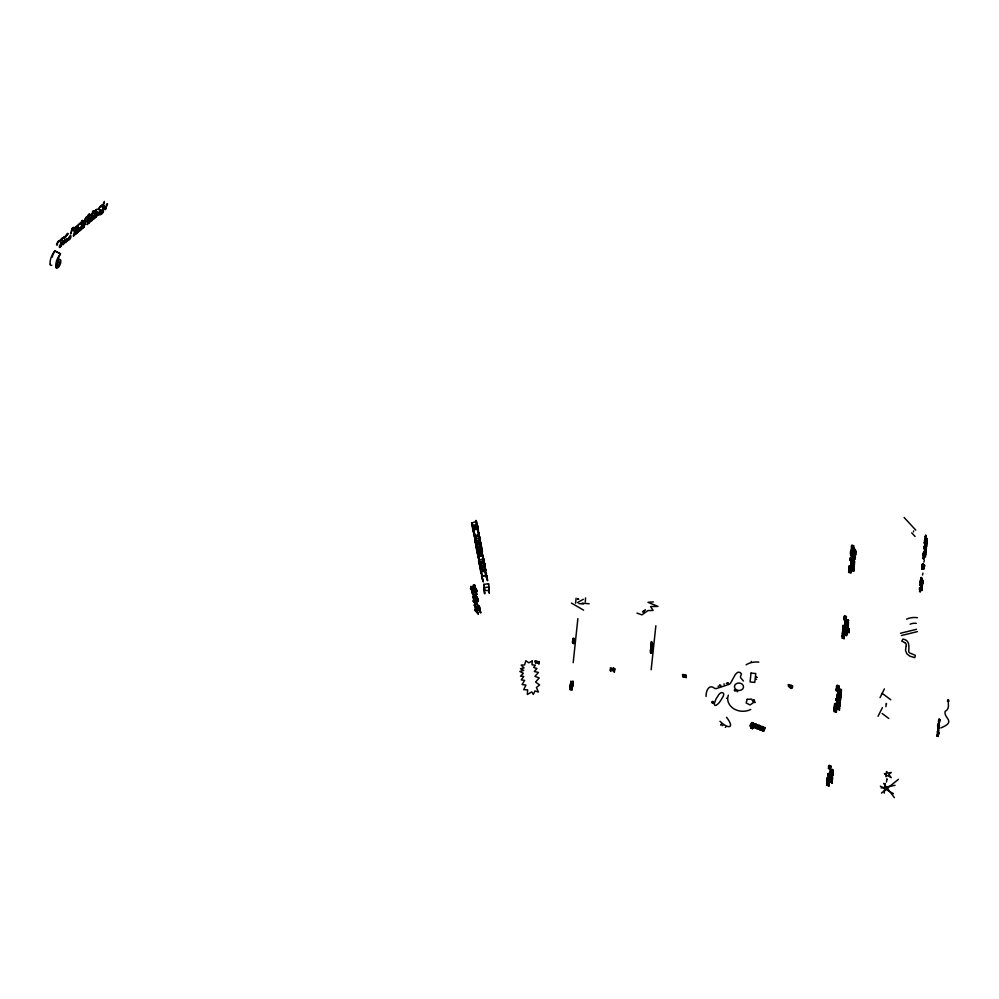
<?xml version="1.0" encoding="UTF-8"?>
<svg xmlns="http://www.w3.org/2000/svg" width="999" height="999" viewBox="0 0 999 999"><rect width="100%" height="100%" fill="white"/><g stroke="black" fill="none" stroke-linecap="round" stroke-linejoin="round"><path stroke-width="1.5" d="M837.711 691.857L838.273 692.819M837.811 690.247L839.41 691.808M851.21 563.086C854.12 567.082 855.806 563.061 852.684 562.937M851.298 561.688L851.722 562.762M926.285 549.288L925.948 548.463M927.01 541.033L926.285 539.722L924.962 539.91M60.09 240.534L59.977 241.258M924.462 550.137C927.846 555.207 924.1 554.957 925.499 557.067L924.574 556.668M475.037 540.297L475.062 540.596A4.67 0.699 73.7 0 0 475.137 541.008L475.774 542.669M833.291 771.915L832.854 775.561L830.469 774.749M833.378 770.441L832.429 769.53M927.122 541.283L926.697 544.28M926.96 541.87L926.672 544.867M842.819 628.983L842.994 629.27A1.823 1.498 3.4 0 0 843.281 629.495L843.581 629.657M842.906 627.534L843.069 627.834A1.823 1.498 3.4 0 0 843.368 628.059C846.165 629.82 843.231 626.273 848.576 628.458A1.598 1.311 3.4 0 1 849.2 628.783M843.031 626.91L843.206 627.21A1.823 1.498 3.4 0 0 843.506 627.422L842.781 627.272A1.761 1.436 3.4 0 0 843.144 628.521L844.33 629.507M843.131 625.524L843.293 625.761A1.823 1.498 3.4 0 0 843.581 625.986L844.854 626.885M851.123 565.446L851.66 566.158M851.198 564.035L852.197 565.197L851.41 565.247M925.499 555.669L925.499 553.833M826.498 785.202L828.983 785.901M828.271 768.506L832.504 769.929M833.79 711.55L836.35 712.225M833.89 709.989L836.425 710.863L834.377 709.615M841.707 637.874L844.105 638.636L842.769 637.724M843.73 618.793L846.141 619.53M843.805 617.419L846.29 618.069M851.123 548.101L853.458 548.901L853.72 545.916L852.047 544.992M851.21 546.69L853.546 547.489L851.66 546.353M924.325 552.122L925.261 553.146M924.362 551.535L925.299 552.435M925.024 536.351L926.198 537.025L926.16 537.737L925.062 537.437M471.978 523.913L472.352 525.124M476.198 522.677L476.56 523.888M75.375 227.572L75.275 228.184M840.246 703.558L839.547 702.796M837.025 700.199L839.659 700.636L840.334 702.035M848.738 620.679L848.039 619.68L848.251 621.078M854.657 562.837L853.558 561.775L854.27 562M78.247 225.125L79.421 224.313M81.031 227.385L82.655 225.574L79.508 223.714A1.961 0.737 -51 0 1 79.183 223.938A3.646 1.374 -51 0 0 78.322 224.6L77.348 226.186L78.009 226.598A8.004 3.009 -51 0 1 78.309 226.648L77.485 227.959M475.362 607.867L475.387 608.104A2.597 0.849 63.3 0 0 475.636 608.903L475.699 609.078A3.322 1.086 63.3 0 0 476.036 609.827M106.244 208.429L105.22 209.653M854.607 563.061L854.133 563.386M854.769 561.663L853.895 560.751L853.92 562.212M104.957 209.503L106.006 208.167M726.523 698.214L727.072 698.214M756.031 679.308L756.58 679.308M854.108 561.226L851.473 560.352L851.51 562.649M922.214 586.975L920.666 585.864L922.015 586.313M922.065 585.589L920.716 585.139L920.678 585.988M922.726 581.256L920.579 580.044L921.003 580.918M922.764 580.531L922.477 584.827L920.366 584.552M938.336 727.185L938.848 727.11M938.885 726.635L938.011 726.348L938.161 727.097M93.319 217.17L92.582 219.555M711.937 702.659L712.037 701.935L712.961 702.359M844.842 625.436L846.34 625.561A7.305 5.994 3.4 0 0 846.777 625.299A4.096 3.359 3.4 0 1 847.277 625.024L848.401 624.512A1.911 1.561 3.4 0 0 848.176 623.463L847.701 621.465L848.251 622.027A1.911 1.561 3.4 0 1 848.476 623.076L847.427 623.763A2.66 2.185 3.4 0 1 845.316 622.34A2.31 1.898 3.4 0 1 845.092 621.453L846.178 621.153M844.942 624.088L845.978 624.013L844.954 626.385L846.677 625.786M470.729 586.351L472.015 588.723M473.251 585.102L475.499 588.586M712.524 702.01L712.749 701.36M924.5 549.313L925.673 550.799L924.624 550.162M477.435 553.384L478.046 555.019M482.442 552.11L480.794 547.027M483.641 558.916L483.703 559.577L483.091 558.466A4.82 0.724 73.7 0 1 482.954 558.129L482.092 554.994M486.063 576.198L486.7 578.409A4.82 0.724 73.7 0 0 486.825 578.758L487.4 579.882M832.916 775.361L832.517 774.612A3.409 2.797 3.4 0 0 832.017 774.262L831.93 774.362A2.66 2.185 3.4 0 1 832.417 774.737M841.158 693.781L841.183 692.806A4.883 4.008 3.4 0 0 840.634 692.357L838.298 691.508M477.609 526.298L477.709 526.473A6.581 0.999 73.7 0 0 477.772 526.848L477.784 526.923M841.483 691.907L840.983 692.27M841.583 690.384L841.395 689.847A2.935 2.41 3.4 0 0 840.721 689.298L840.546 690.933A2.935 2.41 3.4 0 1 841.183 691.233L841.183 691.233A4.883 4.008 3.4 0 0 840.171 690.509L838.436 689.984M570.791 682.392C570.367 685.651 571.128 678.821 570.791 681.842M570.304 687.012L570.491 685.364M572.34 687.2L572.452 685.302L570.429 685.114L570.054 689.56L572.102 689.635L570.054 689.56M535.489 663.161L535.339 660.714L538.673 661.837M538.948 664.198L539.185 661.463L539.098 662.699M572.702 641.146L572.552 642.807M572.664 641.808L572.939 638.299L572.552 642.532M573.151 639.76L573.613 640.297L573.826 639.148M570.504 685.189L570.691 683.478M573.763 640.671C573.101 635.189 573.926 651.123 574.113 639.285M573.551 639.61L573.501 641.233L572.664 641.47M573.801 638.935L573.851 638.149M572.452 685.302L572.09 689.747M572.614 683.791L572.352 687.037L572.477 685.651M585.289 601.985L585.539 597.889M610.901 671.028L610.963 669.755L612.799 670.554A17.595 14.436 3.4 0 1 613.236 670.966L614.41 672.04L613.324 669.63A17.595 14.436 3.4 0 0 612.874 669.23C609.065 666.271 610.064 674.2 610.901 668.955M610.963 670.941L610.389 667.807L612.662 668.531L613.723 671.128L612.574 669.854M613.486 668.144L613.386 669.605L614.635 670.029L614.71 668.706L613.473 668.281M650.536 649.874L650.374 652.647M651.086 645.092L650.936 652.884L650.599 649.949M651.885 646.653C650.861 636.188 651.623 644.255 650.786 647.827M651.198 646.877L651.336 653.009M652.022 646.628L652.197 643.868M650.724 650.212C654.033 641.783 650.499 653.508 651.56 652.934M650.923 647.777L651.76 647.19L652.135 642.057M651.098 647.602L652.172 647.302L652.21 643.094M683.066 675.624L682.916 676.872L682.991 675.711M683.241 675.898L683.89 676.46A2.622 2.148 3.4 0 1 684.015 677.06L684.09 675.898A2.622 2.148 3.4 0 0 683.978 675.324L683.279 674.725M792.532 686.001L791.558 686.251L790.883 688.336L788.311 686.088L788.411 684.602L792.532 686.001L792.407 687.724L791.483 687.412M790.908 688.086L790.996 687.237L789.26 686.663L790.908 688.086L791.171 685.139M826.922 782.304L827.01 780.831L828.383 781.168L828.271 782.766L826.922 782.304L827.372 777.422L828.733 777.859L828.646 779.345L827.284 778.895L827.372 777.422M828.521 777.959L827.634 778.458L827.384 781.131L831.168 782.429M830.319 776.123C827.734 774.063 832.367 779.345 829.108 776.573C829.008 782.03 828.583 775.324 830.256 777.597M829.158 779.208L829.108 776.573M830.107 771.74A3.496 2.872 3.4 0 1 829.807 771.415L831.18 772.677L829.582 772.127L829.382 776.722L829.395 773.963L832.142 774.887M828.97 786.051L829.232 782.916L827.834 782.13M829.682 773.401L829.732 774.924L829.582 772.127M834.44 708.353L834.689 703.583L835.988 703.983L835.414 705.644M830.331 769.267L831.006 766.208L829.232 765.222M834.377 708.591L834.54 706.83M834.227 708.578L834.689 703.583M834.677 707.117L834.939 704.595L835.988 703.983M838.81 689.173C834.252 686.5 836.75 694.705 836.188 688.348L840.871 689.922M837.012 701.71A4.695 3.859 3.4 0 0 835.851 700.237L835.951 698.551L837.637 698.713M831.842 775.848L832.017 774.262M838.011 706.93L838.111 705.294L836.088 704.62L835.988 706.256L837.986 706.93M832.342 771.003L832.579 769.455M836.513 702.397L836.687 705.107L836.513 702.397A3.971 3.259 3.4 0 1 837.849 702.085L837.686 703.558M836.538 705.069L836.625 703.533M832.042 783.291L832.304 778.97A12.363 10.14 3.4 0 1 831.493 778.708M832.354 779.707L832.08 781.343M836.338 712.387L836.45 710.701L835.002 710.676A2.21 1.823 3.4 0 1 834.44 710.564L834.003 710.152M837.037 698.476L836.925 701.735L837.849 702.085M837.537 693.069L839.048 694.567L837.412 694.005C835.376 697.14 839.647 697.09 838.898 699.337M831.58 777.222A12.363 10.14 3.4 0 0 832.392 777.484L832.404 779.782L829.732 778.983M836.5 710.838L836.613 709.153L834.977 708.241L838.536 709.427M837.499 695.316L837.562 696.89L837.412 694.005M836.812 701.248L837.349 701.723L837.337 698.413M836.787 689.372L838.149 689.822L838.061 691.345L836.725 690.908M838.798 689.322L839.06 686.088L837.287 685.102M838.448 706.168L838.498 704.457L839.909 705.044L839.809 706.568L838.398 705.981L839.297 708.341M838.998 704.595L838.523 702.796A11.401 9.353 3.4 0 0 837.187 703.009L837.012 703.084M839.522 704.794L838.96 702.734L840.122 702.397M839.098 699.387L839.185 697.864A3.034 2.485 3.4 0 0 838.448 695.941M839.335 702.622L839.485 700.961L840.334 701.885M838.311 696.028L837.162 696.34A2.385 1.948 3.4 0 0 837.299 697.165A2.822 2.323 3.4 0 0 839.622 698.813L840.758 698.064A2.023 1.661 3.4 0 0 840.521 696.952L839.809 696.44L839.684 699.462M840.521 700.336L839.722 699.188L840.047 700.699M839.922 696.353L839.834 697.926L839.847 696.478M840.097 694.342L840.284 692.694A3.147 2.585 3.4 0 1 840.846 693.119L841.158 693.718L838.661 693.131M846.727 624.275L846.815 622.839L845.466 622.115A4.433 3.634 3.4 0 0 844.342 620.641L844.442 619.055L845.466 618.993L845.441 620.604M840.596 694.155L840.284 692.694M840.646 690.996L840.721 689.298M844.23 631.143L844.742 629.845M844.405 629.507L844.492 628.071M844.829 629.645L845.142 626.148L844.63 627.434L842.906 626.648A1.761 1.436 3.4 0 0 843.281 627.896L844.455 628.883M844.879 624.3A2.373 1.948 3.4 0 0 844.717 624.949L844.842 623.776M837.637 696.565L837.861 696.603A2.785 2.285 3.4 0 1 838.311 696.715L840.771 697.539L840.958 695.192L839.822 694.829A5.857 4.808 3.4 0 1 838.348 693.843L838.286 693.731M844.105 638.636L844.355 635.576L842.794 634.715L846.715 635.714L847.177 632.042A3.884 3.184 3.4 0 0 844.143 630.269L843.518 630.282L844.23 630.869M844.654 631.281L844.867 628.633L846.54 629.145M840.958 695.192L840.771 697.539M845.466 618.993L845.354 622.052L846.615 622.24M845.629 622.14L845.753 620.279L847.964 621.028M849.225 567.307L849.187 565.621L850.811 566.108L850.711 567.619A2.148 1.761 3.4 0 0 850.074 567.669L849.674 568.968M846.128 619.667L846.378 616.62L844.692 615.696M849.974 558.141C850.499 564.984 847.614 553.646 854.282 559.602M854.832 554.433L850.536 552.984L850.723 556.068M854.295 548.913C850.599 546.178 849.749 555.506 850.973 551.585M845.978 624.013C843.094 625.199 847.889 625.461 847.002 622.877A2.86 2.348 3.4 0 0 846.315 621.066M852.709 552.335L851.123 551.81C850.062 548.551 855.306 549.113 855.481 551.411M845.142 626.148C847.339 628.945 850.024 625.399 846.827 627.584L846.927 626.048A4.633 3.809 3.4 0 0 847.402 625.961L847.627 625.199M847.701 621.465L847.951 624.063M847.814 621.191L847.989 619.642M848.538 572.302L850.873 573.164L850.973 571.615L849.612 570.791M851.373 562.462L851.473 560.352M849.487 569.28L851.123 570.179L851.036 571.74L848.626 570.891M853.745 570.891L852.01 570.641C851.648 569.168 855.656 567.432 852.209 567.682A7.043 5.769 3.4 0 0 851.747 567.969L850.936 568.406A1.374 1.124 3.4 0 1 850.236 568.493L849.512 568.231M848.9 632.517L848.975 631.081M849.113 630.456L849.2 629.02M853.708 566.458C853.346 562.025 856.006 565.334 853.258 566.008A2.51 2.06 3.4 0 1 851.185 564.622A1.686 1.386 3.4 0 1 851.061 563.823L852.209 563.598L851.66 564.023M854.62 558.066L854.857 558.341A1.861 1.536 3.4 0 1 855.069 559.365C853.596 558.828 854.632 563.399 851.81 561.351M854.932 556.58A1.623 1.324 3.4 0 0 854.52 556.318L854.607 557.692M854.37 557.817L854.395 556.381L854.932 556.93A1.861 1.536 3.4 0 1 855.156 557.954M853.833 571.178L853.77 568.531L851.722 568.194M852.309 550.936C855.843 549.4 855.793 556.793 855.494 553.983M855.194 557.405L855.731 551.648M919.942 584.015L919.954 585.339L919.942 584.015L921.977 584.702M920.329 582.954L920.229 581.368L922.289 582.067M920.866 579.944L920.379 581.518L920.591 579.507L921.727 579.283L921.178 577.372M920.329 588.861L919.542 587.849L920.329 588.811A2.897 2.373 3.4 0 0 920.666 588.573A1.736 1.424 3.4 0 1 920.978 588.386L922.002 589.348M919.467 591.583L920.404 591.708L919.854 589.797M920.653 586.226L920.716 585.139M924.325 565.009A1.923 1.573 3.4 0 0 922.239 564.76L921.977 566.97L922.052 564.785M920.366 588.099L919.642 588.511L920.129 589.572A2.897 2.373 3.4 0 0 920.616 589.285A1.736 1.424 3.4 0 1 920.928 589.11C921.777 588.324 922.951 591.058 920.978 590.409L922.152 588.423L921.777 587M923.263 552.909L923.213 553.621A1.399 1.149 3.4 0 0 923.351 553.009L924.087 553.271L923.313 555.119L924.3 555.069M922.065 568.119L922.864 568.306L921.915 568.231A1.936 1.586 3.4 0 1 922.527 568.144L922.701 566.445L924.4 566.77M923.95 546.391L923.975 548.176L923.95 546.391L925.948 547.427L926.572 546.865A2.61 2.148 3.4 0 0 926.273 545.417L926.373 545.916M921.553 587.637C919.105 586.975 923.338 589.148 921.64 586.987M922.189 567.907L922.826 569.043L921.902 568.955M924.425 541.995C924.912 547.202 923.151 538.861 926.46 542.932M921.79 587.637L921.877 586.95M922.402 584.727L922.264 586.251M920.966 582.954L920.903 583.104A1.286 1.061 3.4 0 0 922.077 584.24L922.202 583.104L920.866 582.717M923.238 565.097L922.614 563.96M926.535 538.236C924.262 536.55 924.387 543.369 924.699 540.696M925.136 540.571L926.722 541.396L924.837 540.347L925.736 538.711L927.047 540.359M922.726 582.604L922.801 581.543M923.338 567.944L924.25 568.806L923.351 567.919A2.223 1.823 3.4 0 0 924.087 567.919M922.789 558.566L923.9 558.891L923.163 557.317M923.326 557.567L924.038 557.642L923.438 556.206M925.761 550.461L924.562 549.587L924.637 548.251L925.961 548.926M922.651 582.917L922.614 583.641L922.701 581.855M924.262 566.883L923.75 566.083M926.073 550.761L924.599 548.863M926.41 545.204L926.235 544.78A2.61 2.148 3.4 0 1 926.635 546.153L925.848 546.615L925.224 545.442M925.386 536.151L926.285 536.5L925.686 535.052M925.686 552.385L925.861 551.585M925.923 548.439L926.023 549.313M926.36 548.214L926.048 546.977L926.398 547.489M925.611 545.192A3.509 2.872 3.4 0 1 925.786 546.64L925.898 545.929M926.011 547.702L926.048 546.977M926.248 545.591L926.273 544.842M926.847 543.269L926.947 541.957M938.885 726.947C937.037 723.95 939.572 727.572 937.786 725.961M937.037 735.301L937.087 736.188L937.412 735.389A1.274 1.049 3.4 0 0 937.799 735.514L938.111 735.901M937.262 734.24L937.312 734.24M937.349 732.379L937.324 732.841M938.486 730.169L937.487 731.33L938.486 732.579M937.824 727.884C937.736 729.732 937.774 727.097 938.673 728.121M937.974 727.047L938.011 726.348M937.961 729.482L937.761 730.094M939.322 725.774L938.223 724.55L939.41 725.099M939.172 723.913L938.298 723.613A2.547 2.085 3.4 0 1 939.147 723.651L939.21 723.114A2.547 2.085 3.4 0 0 938.323 723.176L939.147 724.687M939.247 721.852L938.536 721.203L939.572 721.49M939.435 721.128C938.848 720.004 940.521 719.555 939.385 719.442M937.574 733.453L937.824 733.591A5.145 4.208 3.4 0 1 938.161 733.89L937.474 734.715M937.474 731.168C939.222 730.719 938.448 733.316 937.449 731.63M938.735 719.53L939.197 721.415M937.312 736.126L938.061 736.388L937.399 734.927M938.336 730.194L938.585 731.518L937.811 731.293M938.635 734.69L937.874 733.628M938.111 728.708L938.648 728.358M939.172 723.176L939.147 724.375M938.798 721.977L939.572 722.215L938.823 721.515M939.547 719.929L938.785 719.779L939.535 720.117M570.466 684.827L570.604 683.766M572.477 685.888L572.265 687.25L572.415 686.388M572.614 684.14C572.802 682.704 572.377 685.801 572.652 684.465L572.552 685.139L572.927 681.018L572.789 683.016M756.193 676.573L756.755 677.185M938.773 719.193L939.335 719.742M572.265 687.287C571.615 689.485 569.118 687.237 570.479 685.539M926.248 550.012L924.599 548.975M570.516 685.039L572.589 685.127M924.562 549.587L924.637 548.251M572.902 681.468L572.764 682.529M479.258 539.06L479.283 539.373A4.67 0.699 73.7 0 0 479.345 539.785L480.694 542.969M937.624 729.807L938.623 729.682M61.926 243.381L60.827 246.441L62.887 242.794M570.441 685.464L570.154 687.924L572.202 688.011L572.277 687.037L570.242 686.85M570.379 686.263L570.229 687.162M938.448 732.991L937.624 732.941M99.176 208.666L99.4 207.755M101.96 210.926L102.909 208.853M570.429 685.976L570.354 686.475M826.585 783.653L829.145 784.39M828.371 766.945L830.831 767.869L828.808 766.645M836.35 686.862L838.885 687.799L836.8 686.55M841.795 636.301L844.267 637.025M70.342 236.239L68.981 238.499L70.142 236.201M570.691 683.241L570.779 682.542M853.695 570.691L853.733 570.529A7.905 6.481 3.4 0 1 853.858 570.154L853.82 569.48M853.783 569.28L853.82 569.13A7.905 6.481 3.4 0 1 853.933 568.756L853.533 566.808L851.385 567.057A8.129 6.668 3.4 0 1 850.898 567.382L849.462 567.307L850.161 566.271A2.148 1.761 3.4 0 1 850.798 566.221L850.811 566.108M92.358 211.938L93.257 210.789M93.506 211.039L92.632 212.1M95.142 214.198L96.041 213.049M96.304 213.249L95.454 214.348M570.591 683.878L570.604 684.427M100.724 213.012L101.698 211.526L98.489 209.415M102.747 212.45L100.837 214.261M82.78 228.022L83.641 225.187L80.857 222.927L80.32 223.376L83.104 225.637L83.641 225.187M84.278 222.19L85.14 219.355L87.924 221.616L87.075 224.4M575.586 603.196L576.111 598.251M570.379 686.663L570.429 685.114M573.189 662.662L577.872 618.643M613.723 671.128L613.798 670.404M613.798 669.805L613.873 669.08A1.261 1.036 3.4 0 0 613.586 668.194M614.41 672.04L614.71 668.706M650.836 647.427L650.986 646.003M651.023 645.566L651.36 644.23L652.335 644.505L651.261 644.842M650.824 648.763L650.499 650.274M651.573 643.356L651.161 644.305M651.41 646.128L652.035 645.866M652.035 643.518L650.998 647.077M652.272 645.029L652.072 646.84L651.236 646.59M652.484 643.231L651.723 651.435L651.473 650.511M651.91 649.612L652.072 647.789M652.172 647.302L651.76 647.19M652.185 647.04L652.16 646.053M651.161 669.767L655.856 625.749M788.411 684.602L791.445 687.337M791.37 688.498L791.558 686.251M792.407 687.724L791.545 686.85M849.088 567.17L850.723 567.519M835.851 700.237L836.9 700.424M835.951 698.551L835.938 698.713A4.695 3.859 3.4 0 1 837.1 700.174M844.442 619.055L844.417 619.205A4.433 3.634 3.4 0 1 845.516 620.591M835.888 705.619L834.59 705.107M844.717 625.998L844.667 626.435A2.373 1.948 3.4 0 1 844.792 625.736M844.754 625.324L845.878 625.561M828.271 782.766L828.283 782.642A2.198 1.798 3.4 0 1 827.297 781.131M829.307 775.449L829.382 776.722M837.474 698.638L839.734 699.824M844.779 630.082L844.792 629.42L848.351 630.531A1.598 1.311 3.4 0 1 848.988 630.856M845.878 619.13L847.951 620.229M851.048 571.59L849.649 571.59M851.123 570.179L849.724 570.179A2.035 1.673 3.4 0 1 849.237 570.092M853.72 545.916L852.309 545.916A2.035 1.673 3.4 0 1 851.822 545.829L851.485 545.579M836.613 709.153L835.089 709.14A2.21 1.823 3.4 0 1 834.527 709.04L834.128 708.691M837.212 701.822L839.959 702.222M839.06 686.088L837.549 686.088A2.21 1.823 3.4 0 1 836.987 685.988L836.575 685.614M844.355 635.576L842.931 635.576A2.085 1.711 3.4 0 1 842.419 635.489L842.032 635.164M846.378 616.62L844.942 616.62A2.085 1.711 3.4 0 1 844.442 616.533L844.068 616.233M838.973 687.624L837.449 687.612A2.21 1.823 3.4 0 1 836.887 687.512L836.475 687.137M829.232 782.916L827.759 782.904A2.148 1.761 3.4 0 1 827.209 782.804L826.797 782.417M831.006 766.208L829.532 766.196A2.148 1.761 3.4 0 1 828.983 766.096L828.583 765.709M852.01 570.641L852.022 570.529A2.797 2.298 3.4 0 0 852.871 570.454L853.695 569.63L852.959 569.043A2.797 2.298 3.4 0 1 852.097 569.118L853.933 569.655M838.498 704.457L839.385 706.793M846.915 626.148L848.114 626.448L847.614 625.886M846.827 627.584L846.84 627.484A4.633 3.809 3.4 0 0 847.314 627.397L847.976 626.76L847.189 626.473A4.096 3.359 3.4 0 0 846.702 626.748A7.305 5.994 3.4 0 1 846.253 626.997L845.778 627.172M839.697 704.957L839.422 710.301A1.324 1.086 3.4 0 0 838.561 709.365M832.579 777.547L832.504 778.308L829.869 777.509M832.854 775.561L832.941 774.762M832.342 772.976L832.954 774.075L830.556 773.276A2.622 2.148 3.4 0 0 830.119 773.139M832.654 771.041L833.116 772.539L830.881 771.715M885.913 706.68L886.263 703.421L886.55 703.995M884.252 793.106L885.276 783.466M886.513 782.03L886.862 778.77L887.149 779.345M913.461 531.843L913.673 530.931M922.015 566.246L924.25 566.383M924.025 554.083L923.213 553.621A4.62 3.784 3.4 0 0 923.088 554.42L923.176 554.832M924.075 553.359L923.301 554.07L924.025 554.42A5.757 4.72 3.4 0 0 924.337 554.07A3.496 2.872 3.4 0 1 924.574 553.833L924.862 553.646A2.235 1.836 3.4 0 1 924.337 551.885M920.404 591.708L919.604 591.183M920.529 590.247L919.817 590.172M921.865 577.747L921.14 577.747M923.9 558.891L923.176 558.079L923.963 558.041M924.038 557.642L923.351 556.893M924.087 556.805L923.363 556.843M926.16 537.737L925.349 536.875M926.198 537.025L925.561 536.288M926.285 536.5L925.623 535.751L926.348 535.651M920.978 590.409L921.84 589.785L920.878 589.722A1.836 1.511 3.4 0 1 920.391 589.984L919.455 589.647L919.604 588.174M921.09 589.635L921.94 590.122M922.502 575.037L922.951 573.176M923.875 562.212L924.312 560.352M924.699 555.844L925.549 556.218M924.525 565.409L924.437 566.57L924.55 565.134M927.01 542.02L927.172 540.559M937 735.826L937.412 735.876A1.274 1.049 3.4 0 0 937.774 735.976L938.061 736.388M939.347 725.311L937.624 724.824L938.024 725.361M938.511 721.728L939.572 722.215M938.273 725.586L937.774 724.487M938.298 725.124L939.385 725.561M938.785 720.741L939.435 720.816M938.173 735.189L937.387 735.177M938.698 730.744L937.836 730.818M938.86 728.97L938.536 728.608A1.786 1.461 3.4 0 1 938.086 728.308M834.727 706.718L835.314 705.669M924.687 540.397L924.937 539.348M851.123 551.81L851.648 551.098M850.823 551.86L851.685 550.237M67.17 239.011L66.446 241.308M100.087 211.551L99.351 213.911M483.966 587.424L484.527 592.432M924.912 551.323L924.35 551.111A2.235 1.836 3.4 0 0 924.849 552.872L925.773 552.909L925.549 551.997M853.945 564.797L853.695 567.357M475.986 597.564L475.999 597.902A2.597 0.849 63.3 0 0 476.248 598.701L476.311 598.876A3.322 1.086 63.3 0 0 477.26 600.674A3.534 1.149 63.3 0 0 477.472 600.973A2.71 0.887 63.3 0 0 478.059 601.648L478.434 601.136A2.223 0.724 63.3 0 0 478.009 599.912L477.51 599.013L478.071 600.561M483.241 581.081L483.316 581.955L481.768 577.26M487.462 579.845L487.599 580.756L485.839 575.274L481.705 576.835M706.068 696.428C705.744 691.458 708.865 683.453 714.622 688.323A5.357 4.396 3.4 0 0 716.233 688.611L729.295 684.303A8.941 7.33 3.4 0 0 730.494 683.241L735.389 674.4L737.462 672.452A2.572 2.11 3.4 0 1 738.273 672.265L738.873 672.265A3.559 2.922 3.4 0 1 740.047 672.514L741.495 673.875L740.534 676.373A3.596 2.947 3.4 0 0 740.546 677.597L743.431 681.031M837.137 705.781L838.935 706.992M66.034 236.701L66.071 236.513A6.344 2.385 -51 0 0 66.409 236.201L66.421 236.001M68.819 238.961L68.856 238.773A6.344 2.385 -51 0 0 69.743 237.924A3.984 1.498 -51 0 0 70.442 237.1A2.747 1.036 -51 0 0 71.041 236.114L70.592 235.614A3.284 1.236 -51 0 0 69.93 236.239L69.593 236.613A4.308 1.623 -51 0 0 68.182 238.749A4.583 1.723 -51 0 0 67.994 239.148L67.932 239.335A3.422 1.286 -51 0 0 67.732 240.135A1.673 0.624 -51 0 0 67.957 240.522L68.856 240.022A2.86 1.074 -51 0 0 69.942 238.898L70.754 237.65L69.068 239.373M753.296 723.039L751.186 726.61M754.757 723.651L753.92 725.674L754.645 723.551M756.231 724.15L755.519 725.986L756.118 724.1M757.692 724.762L756.855 726.785L757.592 724.65M759.178 725.262L758.466 727.085L759.065 725.212M760.639 725.873L759.902 727.709L760.526 725.761M763.598 726.922L762.849 728.82L763.473 726.872M754.145 700.624L753.308 701.011M855.344 554.008L855.469 554.732M906.13 646.066L905.531 650.449L906.83 653.783L909.964 656.218L914.834 657.642L915.321 655.294L909.59 652.909A5.132 4.208 3.4 0 1 908.715 651.573C908.915 646.578 910.052 640.222 902.971 639.06L901.76 641.196A13.249 10.864 3.4 0 1 904.994 642.856M949.05 701.136L948.313 699.675C947.851 703.783 950.074 708.99 945.191 711.338C943.231 718.281 956.955 721.39 940.833 727.934M91.508 220.679L92.195 218.481M65.372 242.457L66.059 240.247M98.277 215.047L98.963 212.837M827.484 780.194L828.433 779.432M77.447 232.492L77.71 231.618A6.131 2.31 -51 0 1 76.848 233.204L75.874 234.091M79.633 224.463L79.72 223.426M77.048 227.585C80.145 227.035 79.046 231.943 79.932 230.669A2.423 0.912 -51 0 1 80.207 230.507M70.504 233.604L71.94 229.046M73.289 235.864L74.725 231.306M848.026 626.048L848.101 624.812L847.015 624.3M849.05 632.779L847.477 630.931M93.019 216.958L91.671 218.619A8.666 3.259 -51 0 0 91.421 219.068L90.872 220.08L92.083 216.284L89.298 214.023L87.85 215.534M87.725 215.522L90.472 217.932L92.083 216.284M107.542 203.971L106.219 207.243A24.288 9.141 -51 0 0 106.006 207.78L103.072 205.644L103.471 203.659A9.241 3.484 -51 0 1 103.734 202.422L104.433 201.423M855.181 554.17L851.248 552.809M855.156 557.954L854.22 558.628A2.597 2.135 3.4 0 1 852.072 557.242L851.785 557.654A2.26 1.861 3.4 0 0 851.96 558.653A2.597 2.135 3.4 0 0 853.596 559.952M848.026 622.639L847.664 621.615M105.857 207.904L106.256 205.919A9.241 3.484 -51 0 1 106.518 204.683M91.858 213.923L91.109 216.271M94.63 216.234L93.931 218.444M88.037 215.722L87.213 218.306M90.834 217.932L89.248 222.952L90.634 220.866M74.326 234.89L75.974 229.695L73.189 227.447L71.753 228.946M711.912 702.384L712.849 702.772L712.2 702.21M683.915 675.861L686.113 675.474M684.153 677.11L686.051 676.635M78.471 231.406L79.458 228.272L76.673 226.011L75.562 227.36M92.12 215.409L93.119 212.275L95.904 214.523L94.942 217.582M100.699 213.986L101.361 212.987M854.719 557.504L854.357 556.53M83.829 226.91L85.315 223.439L82.53 221.179L82.005 221.616L82.38 220.467L85.165 222.715L84.79 223.876L85.315 223.439M88.112 223.339L89.598 219.867L86.801 217.62L86.289 218.044L86.651 216.895L89.448 219.156L89.073 220.304L89.598 219.867M80.32 223.376L80.407 223.064A6.806 2.56 -51 0 0 82.168 220.629L82.38 220.467M87.924 221.616L87.388 222.065L84.69 219.505A6.806 2.56 -51 0 0 86.451 217.07L86.651 216.895M83.104 225.637L83.204 225.324A6.806 2.56 -51 0 0 84.965 222.889L85.165 222.715M87.388 222.065L84.69 219.505M473.451 598.838L473.476 599.175A2.597 0.849 63.3 0 0 473.713 599.974L473.788 600.149A3.322 1.086 63.3 0 0 474.125 600.899M849.138 631.343L848.738 630.132L846.69 629.195M849.275 630.719L848.725 629.382M63.824 241.558C58.129 240.472 63.174 235.102 65.347 239.985L64.773 241.795L66.883 238.736M61.988 239.535L62.562 237.725M63.736 241.633L65.347 239.985M71.603 228.946L74.351 231.368L75.974 229.695M89.298 214.023L88.087 217.832L88.412 217.208M99.788 211.313L97.752 214.248L98.264 212.562L95.467 210.314L93.943 211.888M95.467 210.314L94.893 212.113L97.003 209.053M94.755 212.725L96.616 214.236L98.264 212.562M60.315 242.47L61.189 239.76A4.021 1.511 -51 0 0 61.314 239.31M79.458 228.272L78.347 229.62L76.498 228.109M94.156 215.809L96.016 217.307L96.878 214.598A4.021 1.511 -51 0 0 97.003 214.148M101.299 205.981C101.923 203.858 106.119 207.255 104.083 208.242L102.235 206.731M72.04 231.019L73.189 227.447M81.856 222.103L82.53 221.179M86.801 217.62L86.139 218.531M91.471 213.936L93.119 212.275M849.35 629.295L847.889 627.459M106.543 204.658L107.218 203.684M67.408 234.478L67.02 235.24M103.734 204.221L104.333 202.797M66.434 235.464L66.321 236.114M651.173 645.217L651.997 645.516M919.53 588.973L920.441 589.26A1.836 1.511 3.4 0 0 920.841 589.035L921.428 588.736M66.533 235.227L67.345 233.941M79.183 230.694L77.76 232.605M93.232 218.956L91.808 220.841M880.032 697.602L884.402 688.91M878.034 716.308L882.404 707.604M99.588 207.305L100.112 206.593M753.171 722.989L752.422 727.097M62.113 239.285L64.086 236.476M73.576 229.283L75.237 227.185M925.062 539.11L926.41 539.06M92.345 215.622L91.846 216.271M727.447 683.716L727.559 683.453A1.898 1.548 3.4 0 0 727.235 683.029L726.985 683.204M57.755 261.176L59.653 259.216L60.727 260.165A6.868 3.109 -62.7 0 1 60.489 263.311M77.76 229.857L77.647 230.007A5.382 2.023 -51 0 0 76.698 232.605M104.296 208.429A1.998 0.749 -51 0 1 102.547 210.789L102.622 210.614A3.409 1.286 -51 0 0 103.197 208.916M578.583 599.038L577.647 599.113M854.108 558.978L854.033 559.09A2.223 1.823 3.4 0 1 854.482 559.44M642.444 611.713L643.181 612.175M643.319 610.913L644.055 611.376M847.04 633.366C844.118 628.209 840.084 634.103 847.04 633.366A3.884 3.184 3.4 0 0 846.615 632.954M85.39 221.528L84.515 222.352M947.314 700.986L948.313 699.675M939.185 724.213L938.436 724.35M89.598 215.297L90.235 214.698M71.416 233.242L70.779 233.803M645.179 609.59L645.242 610.302M736.026 690.609L735.264 690.746M737.724 691.558L736.987 691.695M921.802 587.412L920.616 586.688L921.003 588.573M686.251 677.772L686.213 675.174L683.965 674.65M839.722 699.188L839.622 699.288A2.46 2.01 3.4 0 1 840.072 699.675M60.577 246.753C57.967 249.575 59.703 243.569 62.612 242.52M752.297 728.82L753.021 728.084L752.297 728.683M66.009 240.01L65.634 240.484A8.492 3.197 -51 0 0 64.523 242.632L63.112 244.73L63.973 242.008A4.021 1.511 -51 0 0 64.098 241.558M686.325 676.61L685.451 675.824M924.187 555.844L923.288 555.869M98.913 212.6L98.564 213.024A8.492 3.197 -51 0 0 97.44 215.222L96.016 217.307M76.861 232.779L78.159 229.832M58.829 240.996L58.441 241.446A6.906 2.597 -51 0 0 57.68 243.232M920.579 586.763L921.39 586.913M96.129 210.339L95.754 210.814A8.492 3.197 -51 0 0 94.905 212.35M61.626 243.257L61.264 243.644A6.906 2.597 -51 0 0 60.227 246.716M828.533 774.412L827.784 774.375M828.496 775.861L827.634 775.811M827.759 773.738L828.646 773.8M827.671 775.224L828.558 775.286M101.998 205.07L100.936 205.944L103.734 208.204L104.783 207.317M103.072 205.644L103.222 205.519A24.288 9.141 -51 0 1 103.434 204.982M87.512 221.79A6.806 2.56 -51 0 0 89.236 219.33L89.448 219.156M82.655 225.574L82.293 225.974A1.961 0.737 -51 0 1 81.968 226.199A3.646 1.374 -51 0 0 81.106 226.86L80.145 228.359L80.794 228.858A8.004 3.009 -51 0 1 81.106 228.908L79.97 230.12A8.816 3.322 -51 0 1 79.833 229.845M95.904 214.523L94.256 216.196L91.521 213.761M750.674 728.121L751.061 727.409M60.927 239.385L63.761 241.483M751.997 728.159L751.186 728.021M881.48 793.069L898.401 779.345M57.418 244.967C55.157 246.303 57.717 240.672 59.815 240.26M853.571 565.409L851.011 565.159A1.686 1.386 3.4 0 0 851.036 565.921L851.073 566.033A2.51 2.06 3.4 0 0 851.897 566.957M939.684 719.13L939.672 721.166M99.226 209.066L102.035 211.301M734.69 690.784L735.164 690.109M734.74 690.634L735.389 690.184M103.397 208.341L101.024 211.513M78.022 229.445L75.649 233.978M100.599 206.081L98.239 209.253M102.56 212.312L101.861 212.687M83.042 228.172L84.49 226.211A3.559 1.336 -51 0 1 84.041 226.973M98.551 215.21L99.9 213.274M73.551 236.076L74.413 235.227A4.583 1.723 -51 0 0 75.137 233.978L75 234.041A3.509 1.324 -51 0 1 74.563 234.827M94.106 218.956L95.567 216.895A3.959 1.486 -51 0 1 95.13 217.682M577.422 602.634L583.329 599.3M734.827 690.072L734.165 690.134M722.24 725.686L723.039 725.237M720.779 724.849L721.29 724.238M725.299 727.309L725.936 726.947M720.803 724.725L721.503 724.337M65.622 242.632L66.983 240.697M726.36 683.353L726.498 683.466M51.736 265.259L50.624 265.347L50.062 264.211M836.862 704.632L837.1 704.545A11.401 9.353 3.4 0 1 838.436 704.332L838.611 704.295M843.019 631.868L842.382 632.23L843.056 629.957A1.761 1.436 3.4 0 1 842.656 628.833L843.443 628.471M87.325 224.6L88.761 222.652A3.559 1.336 -51 0 1 88.324 223.401M473.988 587.749C471.116 590.871 469.48 586.425 473.476 586.163L473.813 586.363M473.888 588.111L471.366 589.385L471.89 591.008L474.413 589.735L473.888 588.111L475.699 590.284M471.79 590.884L474.313 589.622M472.49 593.781L471.99 592.295L474.525 591.021C477.747 595.941 472.814 587.787 475.087 590.933M472.415 593.693L477.11 591.495L476.623 589.597M476.098 592.794A14.261 4.658 63.3 0 0 476.635 593.418L476.935 594.405L474.413 595.679L472.702 593.693M475.499 595.591L475.924 596.977C473.101 600.499 471.59 595.629 475.499 595.591L476.873 597.215L475.312 594.705M473.389 598.251L475.999 597.065M477.16 601.56L474.662 602.996L477.16 601.56L475.761 599.575M475.512 607.454L477.934 605.706L475.337 607.242A5.27 1.723 63.3 0 0 474.313 605.132L476.798 603.683L479.195 606.568M474.313 605.132L476.798 603.683M475.337 607.242L478.046 606.181M477.372 608.204C479.67 612.474 470.579 610.077 477.372 608.204L480.382 611.825M475.274 610.976L477.809 609.702M719.717 685.077L720.117 685.764M760.039 729.932L762.125 726.348L761.25 730.419M762.986 731.043L765.072 727.459L764.048 731.131M839.585 701.748L839.547 701.76A8.591 7.043 3.4 0 1 838.286 701.997L838.149 702.035M101.598 212.025L102.847 211.264A2.448 0.924 -51 0 1 103.084 211.164L103.509 211.751L101.898 213.774A7.055 2.66 -51 0 1 101.211 214.335L99.975 214.835L101.061 213.137M920.903 579.919L921.927 579.919M749.712 726.048L751.822 722.464L750.948 726.548M755.606 728.271L756.855 726.76L756.842 728.758M757.08 728.833L758.378 727.11L758.303 729.32M924.362 566.957L924.387 566.945A2.135 1.761 3.4 0 1 922.851 566.645L922.701 566.445M728.259 682.717L727.921 683.366M754.158 727.709L755.444 725.923L755.369 728.209M837.811 692.582L840.346 693.256M724.013 683.84L724.138 684.565M753.658 700.336L754.507 700.311M843.531 626.922L843.418 626.323A1.761 1.436 3.4 0 1 842.956 625.324L843.381 625.424M476.473 524.45L477.447 528.483L473.239 529.72L472.827 528.771L472.252 525.686L476.473 524.45L478.034 528.658M472.252 525.686L472.552 526.985L476.773 525.749M476.923 526.598C479.07 532.842 465.921 527.147 476.923 526.598L478.396 530.282M472.827 528.771L477.047 527.534M480.057 539.323C480.007 531.905 475.786 539.872 474.15 535.963L478.434 534.79L479.57 537.437M481.043 544.63L479.72 541.308L475.362 542.507L474.8 539.448L479.008 538.211L479.408 539.16M475.187 541.333L479.408 540.097M481.868 549.125C482.205 542.994 476.148 548.676 475.849 545.167L480.107 544.043L480.856 546.028M480.482 546.191L481.456 550.212L477.247 551.448L476.273 547.415L480.482 546.191L480.831 547.077M476.985 549.7L476.548 548.626L480.781 547.477M480.931 548.339C483.004 554.607 469.98 548.876 480.931 548.339L482.405 552.01M476.835 550.511L481.056 549.275M481.406 551.173L482.38 555.207L478.159 556.443L477.185 552.41L481.406 551.173L481.805 552.11M477.485 553.708L481.718 552.01M477.634 554.557L481.855 553.321L482.355 555.094L478.146 556.331L477.659 554.67L478.071 555.544M477.759 555.494L481.968 554.258M484.865 565.397C485.264 558.379 477.897 566.208 478.633 560.214L482.842 558.978L483.216 559.827M479.021 561.163L478.871 561.238A4.67 0.699 73.7 0 0 478.971 561.788L483.241 560.864L484.527 563.736M480.019 567.27L485.114 566.52L483.541 562.624L479.258 563.636L479.483 564.86L483.828 563.611L484.615 565.422L479.745 566.271L480.032 567.669M485.864 570.591L484.29 566.683L480.032 567.832L480.257 569.043L484.49 567.744L485.377 569.605L480.519 570.466C479.895 574.974 491.196 567.107 480.769 571.678M480.519 570.466L485.377 569.605M482.005 574.313L480.844 571.453L485.876 570.704M572.777 640.709L573.963 640.559L572.839 641.645M752.659 727.16L753.908 725.649L753.895 727.647M761.488 730.494L762.786 728.771L762.724 730.981M900.461 633.254L916.495 629.32M901.348 635.539L917.382 631.618M920.978 579.632L922.901 580.394L920.816 579.158M920.928 580.357L922.377 580.669M938.436 730.644L937.824 730.531M852.122 557.33L852.834 557.492A2.797 2.285 3.4 0 1 853.371 557.954M921.09 582.879C922.689 584.103 921.602 584.527 921.066 584.178M881.13 787.949L895.054 785.339M758.516 729.382L759.839 727.659L759.777 729.869M839.035 702.784L840.022 703.708M483.916 585.451L483.878 584.365L488.536 583.753L489.285 590.309C483.578 591.683 483.853 587.075 484.527 593.169M489.06 586.975L484.415 587.574L484.627 590.921M922.739 566.957L924.212 567.095M922.701 567.682L923.051 567.694A1.299 1.061 3.4 0 1 924.312 567.632M651.048 647.302L651.81 647.364M851.722 562.612L851.31 561.763M653.371 601.898L647.989 602.31L658.004 606.43L650.586 606.555L653.109 610.451L647.876 610.589L641.97 614.872L636.937 613.074M839.647 700.324L840.659 699.6A2.023 1.661 3.4 0 0 840.421 698.476L839.672 697.926M754.22 702.459L755.094 702.197M754.395 702.372L755.182 702.372M753.421 700.923L754.27 700.923M937.537 733.865L938.161 733.89M922.939 565.734L923.625 566.97M922.889 566.458L923.576 566.633M924.05 565.546L922.227 565.484A1.923 1.573 3.4 0 1 924.287 565.734M837.674 697.377L837.062 697.864A2.385 1.948 3.4 0 0 837.199 698.688M937.537 734.103L938.511 734.577M582.067 603.134L589.123 603.771M578.871 603.596L583.453 604.02M650.898 646.528L651.823 647.152M923.288 564.373L922.364 564.285M922.601 564.073L923.313 564.148M923.863 567.732L923.413 567.544A4.346 3.559 3.4 0 0 923.838 567.607L924.225 567.594M922.177 568.019L922.889 568.094M922.04 568.843L922.839 568.818L922.152 568.631M920.853 578.446L921.815 578.471L920.978 578.034M919.729 590.496L920.454 590.983L919.817 590.521M852.284 556.568L853.321 557.117M853.633 562.587L851.635 561.763M853.583 563.923L853.945 564.672M921.815 586.288L920.866 585.926M921.016 585.664L921.727 585.926M920.966 586.376L921.89 586.688M651.061 648.551L651.723 648.888M650.898 651.323L651.548 651.66M840.359 691.37L838.149 690.434M852.234 547.315L853.621 547.464M921.103 578.471L921.802 578.546L921.103 578.109M937.674 732.429L938.311 732.729L937.649 732.479M827.659 784.39L829.133 784.552M924.912 549.113L925.798 549.75M845.654 622.427L845.004 622.889A2.31 1.898 3.4 0 0 845.204 623.788A2.66 2.185 3.4 0 0 846.303 624.887M848.938 572.015L849.575 572.277M844.217 617.057L846.228 618.081M842.194 636.013L844.205 637.037M827.01 783.353L829.07 784.415M826.922 784.839L827.597 785.114M851.323 551.411L855.369 552.897M650.961 648.776L651.623 649.013M650.799 651.548L651.46 651.785M840.996 690.734L840.184 690.484M922.539 568.106L921.727 567.257L922.577 567.382A1.936 1.586 3.4 0 0 921.977 567.407M753.583 700.037L754.12 700.174A3.821 3.134 3.4 0 0 753.708 700.112M922.202 564.785L924.087 565.097M922.789 565.459L924.038 565.671M922.164 565.509L924.05 565.821L923.85 567.819A1.399 1.149 3.4 0 1 924.262 567.956M921.915 565.909L924.013 566.52M922.601 566.158L923.988 566.396M922.277 566.957L924.075 567.332L922.676 567.282M853.833 557.792L853.745 557.767A2.797 2.285 3.4 0 0 853.046 555.993M924.475 566.133L924.412 566.121A2.135 1.761 3.4 0 1 922.901 565.921L922.814 565.909M832.754 770.828L830.856 770.204M923.288 566.795L922.939 566.645A4.008 3.284 3.4 0 1 923.65 566.733L923.451 566.82A4.346 3.559 3.4 0 0 923.888 566.883M834.939 706.668L838.636 707.891A1.324 1.086 3.4 0 1 839.597 708.691M831.668 780.094L827.572 778.708M922.452 564.16L923.288 564.348M923.613 567.457A4.008 3.284 3.4 0 0 923.001 567.357L922.876 567.519A1.648 1.349 3.4 0 1 921.952 567.594M922.127 568.856L922.826 569.018M854.27 560.364L850.611 559.128M854.232 561.788L850.561 560.551M845.142 634.877C850.898 635.938 839.16 630.681 842.656 634.64M830.019 774.999L832.155 775.711M829.932 776.485L832.067 777.197M837.861 696.603L838.823 697.24M855.032 551.685L851.21 550.399M844.917 628.796L848.326 629.845M938.011 732.042L937.711 731.468M847.589 631.755L848.263 631.967A1.598 1.311 3.4 0 1 848.9 632.292M840.296 694.08L838.548 693.493M938.723 720.242L939.497 720.579M573.801 642.257L573.713 642.732M831.967 772.926L833.029 773.288M851.585 554.133L854.47 555.107M851.498 555.531L854.382 556.505M572.864 641.321L573.613 641.57M572.814 642.07L573.576 642.32M920.878 580.619L922.464 581.156M920.828 581.343L922.427 581.88M834.764 705.594L836.787 706.268A2.41 1.986 3.4 0 0 836.363 704.557M651.223 645.491L651.972 645.741M651.66 649.912L650.948 649.5M572.839 641.545L573.588 641.795L572.614 641.62M572.802 642.295L573.551 642.544L572.764 642.232M536.188 661.625L538.473 662.399M536.126 662.749L538.411 663.511M921.228 581.006L922.04 581.268M922.264 582.467L920.878 581.992M939.46 720.666L938.623 720.391L938.561 722.027M937.586 726.036L937.512 725.674M937.899 728.296L938.573 728.696M937.649 732.729L938.623 733.054M937.624 733.191L938.598 733.528M755.756 677.272L756.705 677.31M651.148 646.178L651.835 646.415M650.948 648.001L651.685 648.476M650.986 648.95L651.71 649.425M650.786 650.774L651.523 651.248M572.739 642.457L573.501 642.707M572.714 642.981L573.451 643.456M920.191 582.092L922.239 582.792M840.871 696.016L838.411 695.192A2.785 2.285 3.4 0 0 837.961 695.054M651.398 643.818L652.147 644.08M650.561 652.971L651.311 653.234M573.014 639.872L573.776 640.134M572.964 640.621L573.726 640.883M535.277 661.825L537.412 662.549M920.316 585.264L921.977 585.826M577.784 599.063L578.583 599.338M937.761 726.435L938.835 726.797M755.931 677.235L756.73 677.509M833.253 771.715L832.429 771.49A4.196 3.434 3.4 0 1 831.405 771.016L830.981 770.691A2.11 1.736 3.4 0 1 830.706 770.466M831.255 780.956L827.472 779.657A2.198 1.798 3.4 0 0 828.346 781.193M476.073 597.514L476.535 598.014A3.397 1.111 63.3 0 1 477.51 600.387L477.597 600.474M922.689 582.242L922.402 580.219M712.799 701.573L713.486 701.885M712.087 702.622L712.849 702.971M925.549 544.492L924.999 544.73A2.56 2.11 3.4 0 0 925.598 546.515L925.648 546.565M920.916 578.746L921.74 579.208M921.752 567.582L921.852 567.644A2.11 1.723 3.4 0 0 923.113 567.694A1.623 1.336 3.4 0 1 924.112 567.707M925.099 541.296L926.697 542.132M852.909 556.081L851.872 556.256A2.26 1.861 3.4 0 0 852.035 557.242M60.477 253.821L54.833 250.911L60.477 253.821A10.527 4.77 -62.7 0 0 55.857 266.958M924.887 539.622L926.71 540.559M924.4 542.607L926.435 543.618L925.186 542.981M926.385 544.343L925.149 543.693M475.399 594.567L476.061 595.491M924.337 547.265L925.973 548.114M924.287 547.989L925.923 548.838M923.913 547.102L925.911 548.151M852.247 546.603L853.558 547.352M852.159 548.014L853.483 548.751M880.331 786.138L893.518 793.718M571.403 603.071L583.603 610.139M479.745 566.271L480.394 566.658L479.52 564.959M925.299 555.157L924.899 555.144A4.271 3.496 3.4 0 0 924.45 555.581M831.33 770.941L830.569 770.803L831.18 771.003M925.499 545.217L924.949 545.504A2.56 2.11 3.4 0 0 925.549 547.227M922.227 585.464L919.954 585.339M683.928 674.562L682.442 674.55L682.991 676.785M882.167 693.343L890.796 699.762M882.117 713.498L888.798 718.468M719.967 721.29C728.196 729.258 735.252 728.696 726.56 717.257M103.222 205.519L106.019 207.78M101.848 205.532L104.633 207.792M93.881 211.813L96.666 214.073M86.451 217.07L89.236 219.33M87.213 218.793L89.435 220.367M82.168 220.629L84.952 222.889M82.368 221.666L85.152 223.926M80.407 223.064L83.204 225.324M75.737 226.835L78.521 229.096M924.325 567.27L924.3 567.245A1.399 1.149 3.4 0 0 923.938 567.095L921.902 566.957M473.938 586.026L475.462 588.011M471.416 587.3L472.028 587.924M477.197 601.723L475.549 599.712M474.662 602.996L473.026 601.023M476.323 598.339L477.422 600.287L476.248 598.488M478.246 607.267L479.345 609.203L478.184 607.442M483.166 581.093L482.617 579.982A4.82 0.724 73.7 0 1 482.48 579.645L482.03 577.422M474.637 584.877L475.149 585.876M474.825 585.963L474.375 585.039M842.856 633.841C841.283 630.769 847.764 634.889 847.09 633.478M477.497 526.336L477.834 527.135M479.557 607.629L477.934 605.706M476.486 589.747L475.724 588.861M473.176 600.786L474.637 602.834M852.147 556.942L853.496 557.479M938.923 727.684L938.561 728.134A1.786 1.461 3.4 0 1 938.111 727.834M904.107 517.482L915.771 530.119M911.712 532.842L915.096 536.5M474.113 587.562L477.11 591.495M480.631 612.774L478.096 609.727M478.109 614.048L475.536 610.951M475.212 592.407L476.935 594.405M476.186 596.965L477.922 598.975L477.609 597.989A14.261 4.658 63.3 0 1 477.085 597.352M477.847 613.086L474.85 609.477M473.201 587.275L473.576 588.036M473.226 588.111L472.902 587.437M470.666 588.548L471.041 589.31M470.729 589.422L470.379 588.686M474.587 589.61L475.936 591.221M478.334 557.205L479.158 560.926M471.99 592.295L473.364 593.918M472.977 596.865L474.35 598.488M474.275 604.957L475.124 605.656M476.898 523.713L477.684 526.236L477.21 524.787M472.677 524.937L473.039 525.699M475.012 592.507L474.525 591.021M476.823 524.887L476.048 522.052M472.614 526.111L471.84 523.289M644.23 610.576L644.405 610.626M883.628 783.441L894.405 797.664M473.114 593.581L471.79 591.346L472.552 592.207M474.1 598.139L472.777 595.941M478.459 606.93L477.922 606.83A2.597 0.849 63.3 0 0 478.159 607.629L478.234 607.804A3.322 1.086 63.3 0 0 479.17 609.602A3.534 1.149 63.3 0 0 479.395 609.902A2.71 0.887 63.3 0 0 479.982 610.576L480.357 610.052A2.223 0.724 63.3 0 0 479.932 608.841L479.433 607.929L479.982 609.49M923.288 555.082L923.975 555.144A5.757 4.72 3.4 0 0 924.3 554.795A3.496 2.872 3.4 0 1 924.525 554.545L925.499 554.67L924.912 554.445A4.271 3.496 3.4 0 0 924.5 554.857M483.229 559.927L483.104 560.139A4.67 0.699 73.7 0 0 483.179 560.551L483.241 560.864M828.496 767.22L828.883 767.569A2.148 1.761 3.4 0 0 829.445 767.669M478.571 534.44L480.094 539.423M474.363 535.664L475.012 537.112M474.075 600.436L473.726 599.787M476.048 609.44L475.649 608.691M476.423 522.714L475.911 521.49L471.79 523.064M921.677 568.256L921.802 568.356A2.11 1.723 3.4 0 0 923.076 568.419A1.623 1.336 3.4 0 1 924.075 568.431M477.622 529.845L479.095 534.04M473.414 531.068L474.038 532.417M475.187 540.384L474.8 539.448M478.821 533.366L477.834 531.068L478.833 533.99M474.612 534.602L473.613 532.305L474.612 535.214M486.688 576.123L485.814 574.138L486.738 576.81M475.849 590.134L475.699 589.909A4.495 1.461 63.3 0 0 475.462 589.535L475.462 589.535A3.059 0.999 63.3 0 1 475.824 590.247L476.311 591.246M477.597 529.195L478.958 533.141M473.389 530.419L474.026 531.93M485.502 572.015L487 576.86M481.293 573.251L482.005 574.974M478.034 613.036L477.547 612.362A2.71 0.887 63.3 0 1 477.922 612.986L478.396 613.973M480.519 611.7L480.182 611.151A2.71 0.887 63.3 0 1 480.457 611.713L480.919 612.699M479.42 606.505L479.12 606.006A2.747 0.899 63.3 0 1 479.37 606.568L479.807 607.542M475.362 542.332L476.011 543.718M476.198 546.865L476.973 548.526M479.195 563.111L479.97 564.76M473.801 529.87L473.401 528.958M483.816 563.586L483.479 562.412M479.645 541.67L480.007 543.568L475.786 544.805L480.069 543.431L481.905 549.213M480.132 541.121L480.694 542.907M475.911 542.357L475.312 540.909M480.007 564.373L479.283 562.012M476.723 522.465L475.924 520.404M486.076 572.564L486.413 573.763L486.213 572.714M482.967 555.107L483.366 557.105M477.834 551.348L478.009 552.147M643.618 611.425L643.768 611.85A3.821 3.134 3.4 0 0 643.606 611.538M482.529 555.856L482.055 554.832L477.972 556.543M477.847 556.056L478.309 557.092M486.263 576.148L485.801 575.112L481.58 576.348L481.993 577.26M471.69 522.727L472.003 523.426M478.633 560.214L478.996 561.051M477.747 551.448L477.135 550.037M479.033 560.089L478.871 559.702A4.82 0.724 73.7 0 1 478.733 559.365L478.022 556.98M476.273 547.415L476.548 548.626M477.185 552.41L477.597 553.334M479.52 539.672L480.069 540.509M480.694 544.842L481.456 546.878M475.037 536.788L474.063 534.665L475.362 538.661M476.048 543.306L475.324 541.008M483.354 560.439L483.941 561.8M476.036 544.592L475.487 543.069M476.648 545.978L477.023 546.815M476.323 545.741L475.437 542.907L479.695 541.758L481.493 546.99M477.01 548.126L476.411 546.028L477.023 547.352M479.021 562.1L479.607 563.448M481.168 570.841L480.294 569.143M482.017 576.386L481.605 575.374L482.03 576.947M472.552 526.985L472.977 527.971M472.714 527.834L472.989 528.496M473.139 528.821L474.038 530.968M481.693 552.472L483.316 557.005M484.278 566.033L485.639 569.58M476.723 549.575L478.134 552.971M485.052 570.217L486.101 572.764M478.633 556.868L479.021 557.854M480.094 565.047L480.656 566.633M481.068 569.592L479.32 563.848M481.019 570.379L480.069 567.919M476.635 547.265L475.899 545.279M484.078 587.437L484.465 589.148L483.878 584.365M480.044 540.397L481.081 544.73M483.878 561.163L484.915 565.496M479.657 562.4L480.032 563.661M482.017 575.424L481.056 573.339M476.048 520.704L476.56 522.015A14.71 2.223 73.7 0 0 476.71 522.352M479.545 539.772L479.97 541.308M483.379 560.551L483.803 562.075M474.263 532.979L474.725 534.502M479.233 561.962L479.582 563.311M483.216 557.392L483.691 559.19M486.963 577.672L487.462 579.645M482.754 578.908L483.017 579.807L482.817 579.17M483.891 561.276L484.527 563.711M479.682 562.512L479.957 563.386M483.241 557.529L483.853 560.464L482.255 555.869M486.988 577.809L487.437 579.47M474.388 532.991L474.875 535.264M473.888 587.624L473.476 586.163M489.123 591.608L488.848 589.959L489.31 593.244M489.011 588.923L489.285 590.309M926.96 540.571L926.972 540.609A4.183 3.434 3.4 0 0 926.685 538.174M477.51 530.157L477.759 531.093L477.372 529.233M473.301 531.381L473.538 532.33L473.151 530.469M485.352 572.652L485.714 574.125L485.264 572.077M479.72 537.375L478.259 533.454L478.646 536.063L474.4 537.125L475.849 540.546M475.499 538.598L475.362 537.974L475.886 540.646M55.707 267.12L56.593 268.381L58.304 267.395A5.032 2.285 -62.7 0 0 58.654 267.008A4.358 1.973 -62.7 0 0 60.04 264.66L60.24 264.111A6.094 2.772 -62.7 0 0 60.489 263.311M478.046 528.446L478.434 530.382M485.676 569.667L485.439 568.531M479.008 538.211L479.582 541.271M480.069 543.943L480.444 545.841M482.842 558.978L483.441 562.075M483.966 565.047L484.24 566.433L479.995 567.469M484.253 566.595L484.503 567.857M484.74 569.23L484.977 570.417M473.838 529.682L474.038 530.656M478.883 556.905L479.021 557.617M480.394 565.084L480.694 566.733M920.229 581.43L920.366 582.23M850.524 553.109L850.811 554.657M535.327 660.814L535.564 662.05M485.427 572.789L486.838 576.098M484.602 592.769L484.665 593.856L484.602 592.794M718.381 685.988L718.156 686.425M489.273 592.307L489.373 593.094M848.963 568.906L848.938 568.781A1.523 1.249 3.4 0 0 849.437 569.63L850.149 569.905A1.374 1.124 3.4 0 0 850.848 569.817L851.66 569.38A7.043 5.769 3.4 0 1 852.122 569.093M751.223 661.625L751.385 661.375M720.779 685.252L720.866 685.888M719.842 685.164L719.917 685.863M829.482 773.788L829.595 774.874M925.798 545.766L925.798 545.841A3.509 2.872 3.4 0 0 925.661 544.467M488.536 583.753L488.573 584.84M746.116 664.785A16.971 13.924 3.4 0 1 758.84 662.137M750.786 709.415A14.91 12.225 3.4 0 1 733.666 708.678A14.91 12.225 3.4 0 1 728.333 695.204M472.839 525.973A5.969 0.899 73.7 0 0 472.802 526.073A5.045 0.762 73.7 0 1 472.752 526.148M472.527 525.012A4.633 0.699 73.7 0 1 472.564 524.937A7.755 1.174 73.7 0 1 472.465 525.149M477.06 524.75A5.969 0.899 73.7 0 0 477.023 524.837A5.045 0.762 73.7 0 1 476.973 524.912M476.685 523.913A7.755 1.174 73.7 0 0 476.748 523.776A4.633 0.699 73.7 0 1 476.785 523.701M476.648 610.864A3.534 1.149 63.3 0 0 476.86 611.176A2.71 0.887 63.3 0 0 477.072 611.438M478.509 606.88A3.397 1.111 63.3 0 1 479.433 609.303M476.835 603.858A5.27 1.723 63.3 0 1 477.897 605.968M474.725 601.947A3.534 1.149 63.3 0 0 474.937 602.247A2.71 0.887 63.3 0 0 475.536 602.921L475.911 602.409A2.223 0.724 63.3 0 0 475.786 601.935M474.026 597.827A3.521 1.149 63.3 0 1 473.439 597.015M476.948 596.977A3.521 1.149 63.3 0 1 475.961 595.741M473.988 594.555A14.261 4.658 63.3 0 1 473.576 594.055M473.039 593.269A3.521 1.149 63.3 0 1 472.452 592.444M475.961 592.419A3.521 1.149 63.3 0 1 474.975 591.171M471.216 586.513A2.91 0.949 63.3 0 1 472.052 587.4M473.738 585.239A2.91 0.949 63.3 0 1 475.761 588.498M613.498 669.517A1.261 1.036 3.4 0 1 613.861 670.416M50.212 264.036A10.527 4.77 -62.7 0 1 54.833 250.936A9.466 4.296 -62.7 0 0 53.609 253.271M52.41 257.093A9.466 4.296 -62.7 0 1 52.522 256.568M52.86 255.269A9.466 4.296 -62.7 0 1 53.459 253.646M57.905 261.064A9.466 4.296 -62.7 0 1 60.39 253.983M57.443 244.455A6.906 2.597 -51 0 1 57.505 243.956M62.275 239.211A8.492 3.197 -51 0 1 62.825 238.224M66.858 240.921A2.323 0.874 -51 0 1 66.571 241.433M68.057 234.228A2.747 1.036 -51 0 0 68.257 233.853L67.807 233.354A3.284 1.236 -51 0 0 67.145 233.991L66.808 234.353A4.308 1.623 -51 0 0 65.385 236.488A4.583 1.723 -51 0 0 65.21 236.888L65.135 237.075A3.422 1.286 -51 0 0 64.96 237.737M74.613 228.222A5.382 2.023 -51 0 1 74.863 227.772M78.659 227.185A2.485 0.937 -51 0 1 77.435 228.184M82.055 228.659A2.485 0.937 -51 0 1 80.22 230.444M81.918 228.659A1.686 0.637 -51 0 0 81.968 227.672L81.294 227.572A2.41 0.912 -51 0 1 81.131 227.547M88.187 218.169A4.833 1.823 -51 0 1 88.474 217.407M90.909 220.679A4.833 1.823 -51 0 1 92.058 218.244M92.994 219.156A2.035 0.774 -51 0 1 92.72 219.643M94.218 211.888A4.021 1.511 -51 0 1 94.106 212.3M99.763 213.511A2.323 0.874 -51 0 1 99.475 214.011M100.375 206.993A3.409 1.286 -51 0 1 100.312 207.268M838.71 697.914A3.034 2.485 3.4 0 1 839.035 698.813M838.136 699.799A2.822 2.323 3.4 0 1 837.249 698.676M839.647 700.898A2.46 2.01 3.4 0 1 839.984 701.198M838.173 701.96A1.736 1.424 3.4 0 1 837.487 701.56M836.275 706.081A2.41 1.986 3.4 0 1 836.687 706.755M847.889 619.755A2.31 1.898 3.4 0 1 848.301 620.092M846.69 623.151A2.86 2.348 3.4 0 1 846.877 623.913M848.638 629.957A1.598 1.311 3.4 0 1 849.113 630.219M844.979 631.917A3.884 3.184 3.4 0 1 845.654 632.217M855.631 551.898A3.746 3.072 3.4 0 1 855.718 553.059M854.707 550.524A3.746 3.072 3.4 0 1 855.082 550.911M854.395 548.813A3.746 3.072 3.4 0 1 855.806 551.66M855.269 557.017A1.623 1.324 3.4 0 1 855.369 557.342M854.595 554.907A1.623 1.324 3.4 0 1 855.019 555.182M855.344 555.619A1.623 1.324 3.4 0 1 855.444 555.931M848.9 568.768A3.209 2.635 3.4 0 1 849.175 567.844M849.25 566.433A3.209 2.635 3.4 0 0 848.988 567.37L849.038 567.494A1.461 1.199 3.4 0 0 849.325 568.056M831.193 782.367A1.324 1.086 3.4 0 1 832.13 783.204M831.28 780.893A1.324 1.086 3.4 0 1 832.217 781.73M831.48 776.935A3.047 2.498 3.4 0 1 830.057 776.385M832.03 772.789A4.058 3.334 3.4 0 1 830.331 771.827M830.768 770.691A3.496 2.872 3.4 0 1 829.894 769.942M910.126 624.213A9.241 7.58 3.4 0 1 916.295 623.376M906.555 619.18A16.284 13.349 3.4 0 1 917.407 617.707M905.156 642.744A4.483 3.671 3.4 0 1 906.255 646.041M923.301 553.733A1.399 1.149 3.4 0 1 923.213 554.32M923.051 555.144A4.62 3.784 3.4 0 1 923.226 554.32M926.635 538.886A4.183 3.434 3.4 0 1 927.047 541.258M924.05 568.643A2.223 1.823 3.4 0 1 923.313 568.618M922.951 568.381A1.299 1.061 3.4 0 1 924.275 568.356M922.839 568.219A1.648 1.349 3.4 0 1 921.902 568.319M924.175 568.131A1.449 1.186 3.4 0 1 922.864 567.719M924.225 567.42A1.449 1.186 3.4 0 1 922.901 567.007M923.026 565.596A1.736 1.424 3.4 0 1 924.262 565.571M923.076 564.872A1.736 1.424 3.4 0 1 924.3 564.847M922.027 584.952A1.286 1.061 3.4 0 1 920.878 583.828M937.711 734.078A5.145 4.208 3.4 0 1 938.136 734.365M57.268 265.884L57.83 267.307L59.016 264.473A13.998 6.344 -62.7 0 0 59.116 261.501L58.566 260.964L57.667 261.863A30.12 13.661 -62.7 0 0 57.293 265.16L57.268 265.771M532.192 661.038L532.067 664.859L535.352 665.159L533.653 667.432L537 668.568L534.253 671.428L538.473 672.489L534.89 676.348L539.21 677.909L535.551 682.08L539.597 684.902L536.438 687.474L538.424 692.045L534.94 690.921L533.366 694.392L531.705 691.92L527.347 694.505L527.609 689.809L523.688 689.697L525.936 685.039L522.09 684.552L524.65 680.406L521.228 679.894L523.801 676.448L520.529 676.148L523.351 673.276L519.855 671.49L523.688 670.379L520.504 668.743L524.088 667.906L521.153 665.097L524.6 664.922L525.849 660.714L528.721 662.799L532.192 661.038M938.91 732.742L938.873 733.741L938.96 732.754M714.235 703.783C714.322 708.229 719.405 702.846 720.217 701.198A34.116 27.984 3.4 0 0 722.115 698.126C726.748 691.82 720.192 690.421 717.657 696.503A34.116 27.984 3.4 0 0 715.746 699.587L714.235 703.783M751.036 673.101L750.087 681.955L754.794 682.379L755.744 673.526L751.036 673.101M791.071 686.076L790.971 686.925L789.335 685.501L791.071 686.076M886.2 774.787L886.001 776.722L887.474 775.524L891.27 777.697L888.798 774.45L891.27 772.452L887.786 773.101L886.55 771.49L886.35 773.376L884.377 773.738L886.2 774.787M747.202 699.325L746.141 702.934L750.012 704.957L753.471 702.609L751.735 699.125L747.202 699.325M923.263 564.86L922.552 564.797L923.263 564.835M736.288 689.71A4.545 3.734 3.4 0 0 743.493 687.25A4.545 3.734 3.4 0 0 737.137 683.304A4.545 3.734 3.4 0 0 736.288 689.71"/></g></svg>
